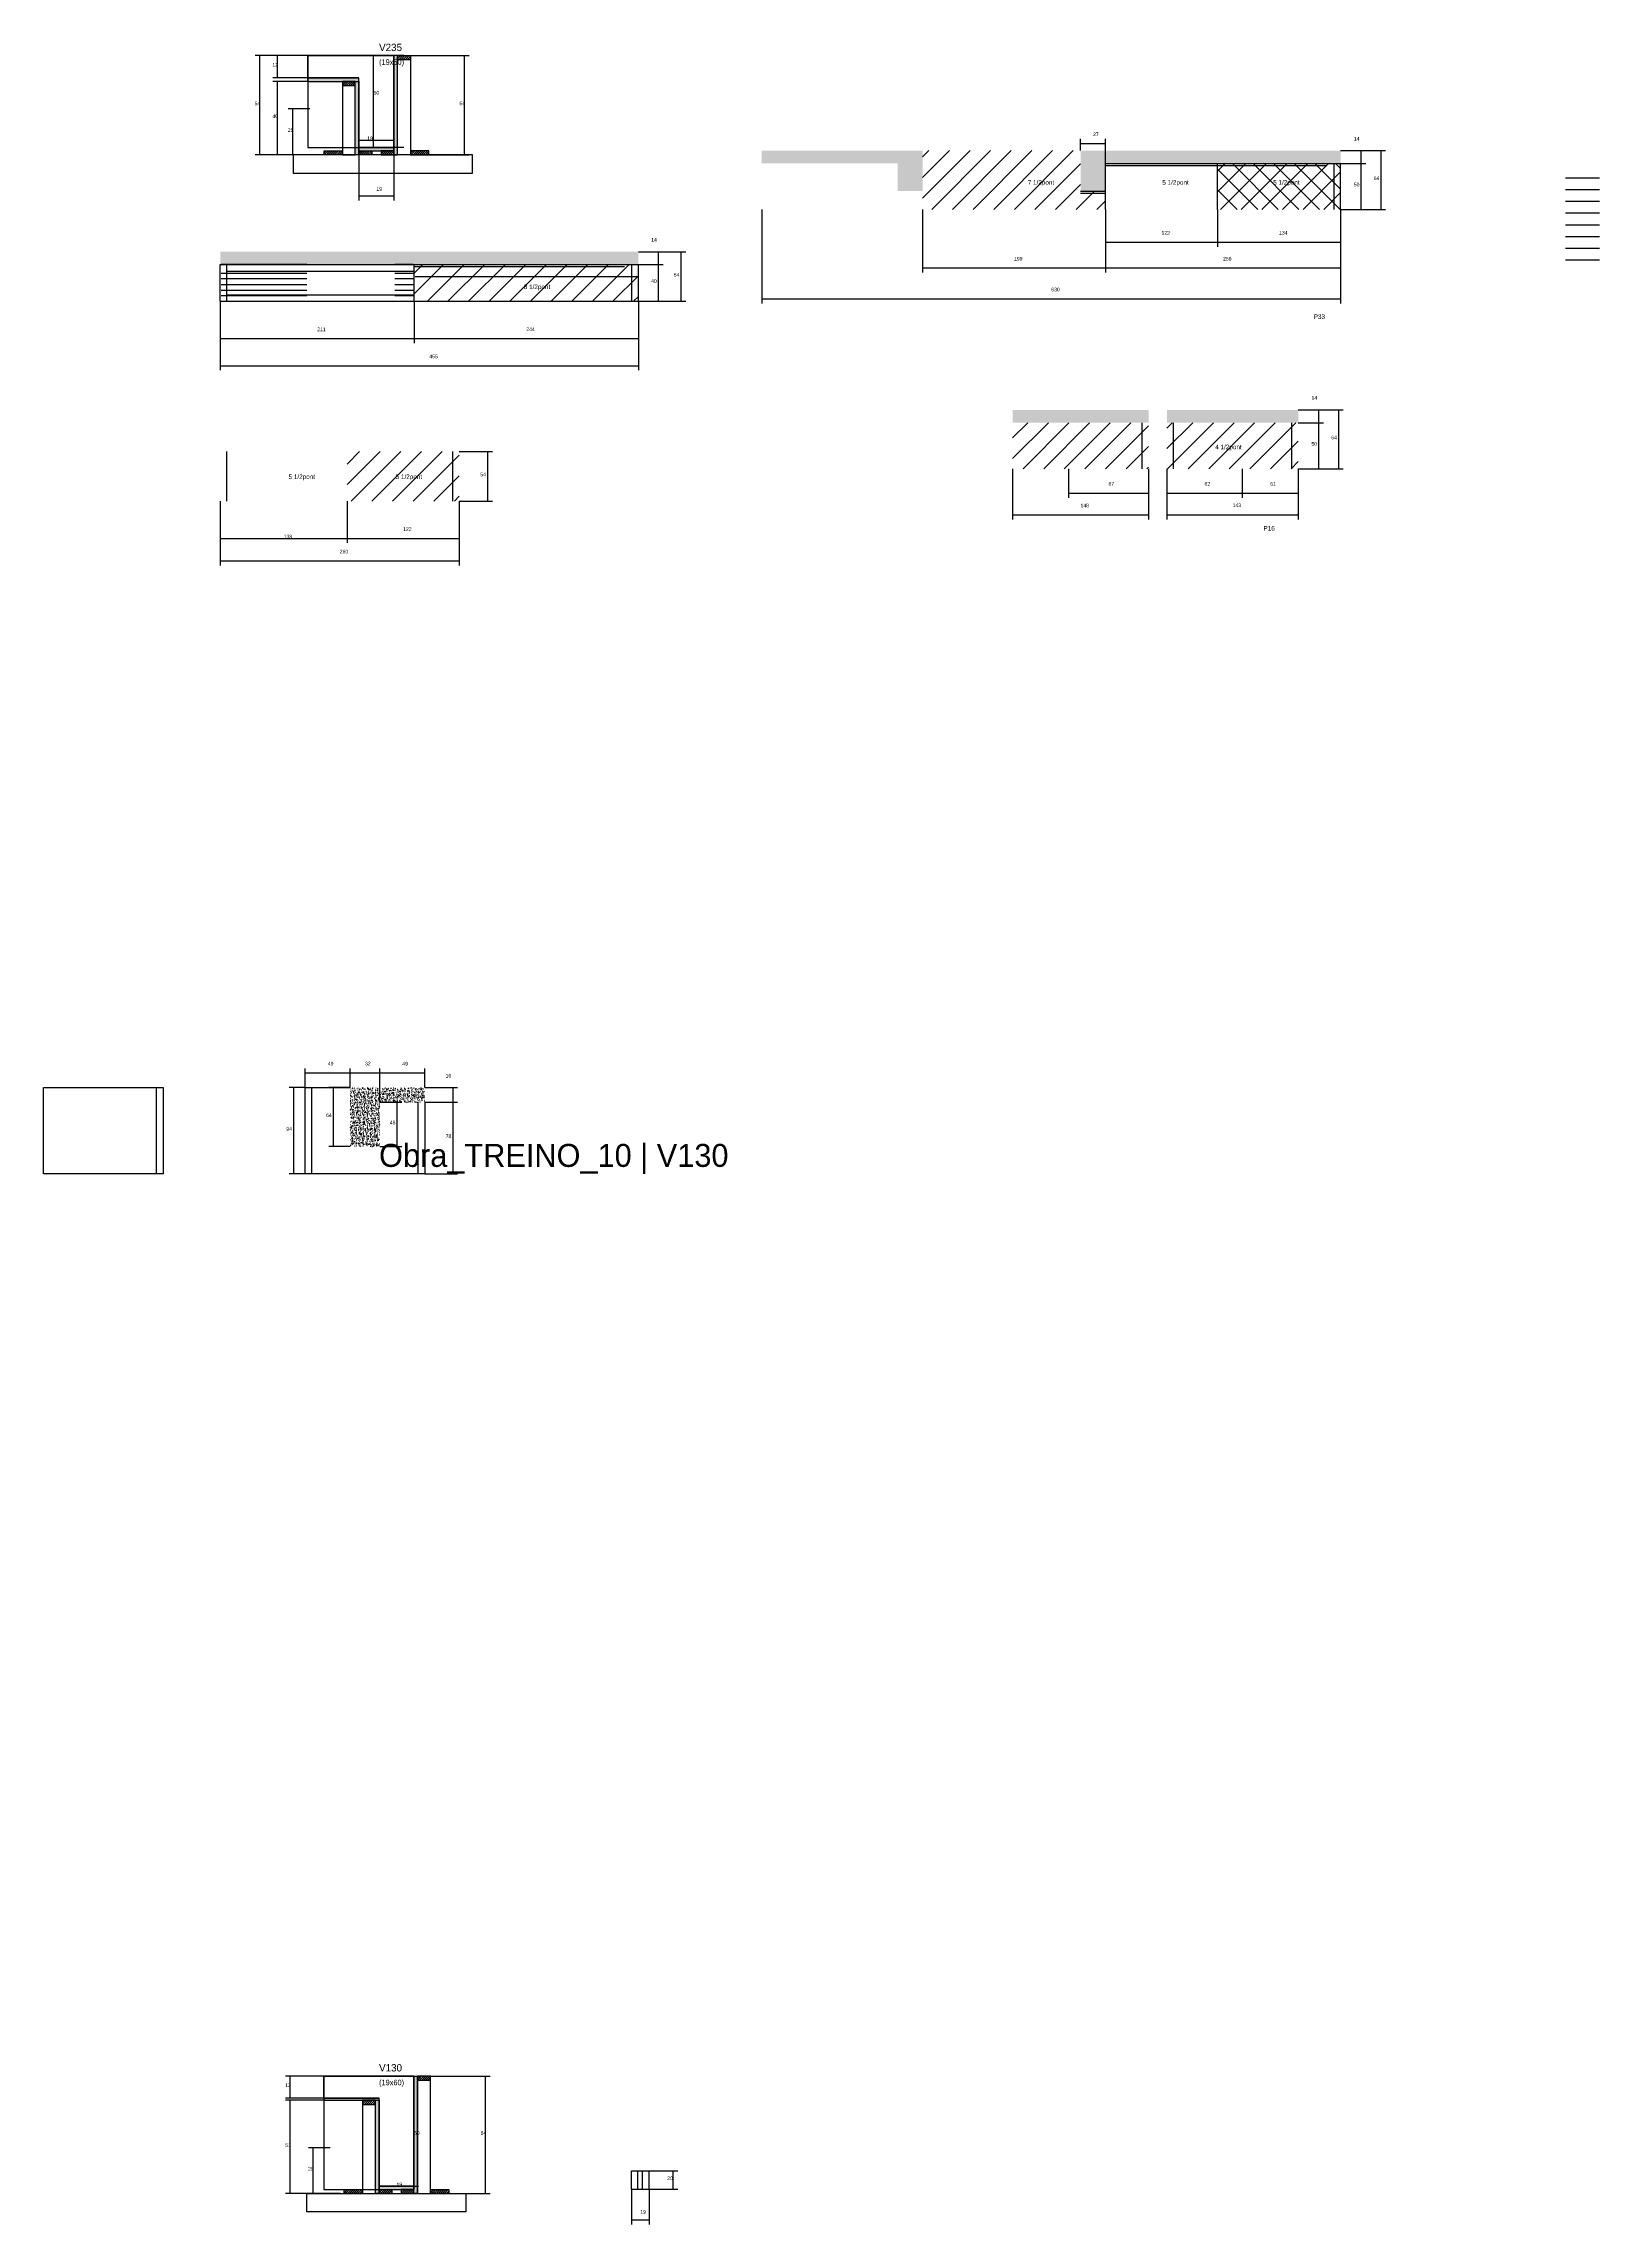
# Model space of a CAD drawing. Header units: metres. Extents: x -2848 to 22762, y -45195 to 1016.
# Drawn here: x 4435 to 6128, y -19962 to -17587 of the extents above; entities that cross this region are included whole.
import ezdxf

# ---------------------------------------------------------------- set-up
doc = ezdxf.new("R2010")
doc.units = ezdxf.units.M
for name, color, linetype in [('CONCRETO', 251, 'Continuous'), ('COTA', 4, 'Continuous'), ('Cota Seção (2x)', 4, 'Continuous'), ('Hachura', 253, 'Continuous'), ('LABEL_ID', 3, 'Continuous'), ('Madeira', 126, 'Continuous'), ('NOMENCLATURA', 7, 'Continuous'), ('Painéis', 200, 'Continuous'), ('REAPROVEITAMENTO', 251, 'Continuous'), ('SARR_2.2x7', 40, 'Continuous'), ('Texto Seção', 7, 'Continuous')]:
    doc.layers.add(name, color=color, linetype=linetype)

msp = doc.modelspace()

# ---------------------------------------------------------------- hatches: boundary and pattern name
at = {"layer": 'COTA'}
h = msp.add_hatch(dxfattribs=at)
h.set_pattern_fill('AR-CONC', scale=0.03)
h.paths.add_polyline_path([(5391.6, -17747.4), (5391.6, -17703.4), (5391.6, -17703.4), (5216.6, -17703.4), (5216.6, -17703.4), (5216.6, -17717.4), (5216.6, -17717.4), (5364.6, -17717.4), (5364.6, -17717.4), (5364.6, -17747.4), (5364.6, -17747.4), (5391.6, -17747.4)])
h = msp.add_hatch(dxfattribs=at)
h.set_pattern_fill('AR-CONC', scale=0.03)
h.paths.add_polyline_path([(5563.6, -17703.4), (5563.6, -17747.4), (5563.6, -17747.4), (5590.6, -17747.4), (5590.6, -17747.4), (5590.6, -17717.4), (5590.6, -17717.4), (5846.6, -17717.4), (5846.6, -17717.4), (5846.6, -17703.4), (5846.6, -17703.4), (5563.6, -17703.4)])
h = msp.add_hatch(dxfattribs=at)
h.set_pattern_fill('AR-CONC', scale=0.03)
h.paths.add_polyline_path([(5082.2, -17827.5), (5082.2, -17813.5), (5082.2, -17813.5), (4627.2, -17813.5), (4627.2, -17813.5), (4627.2, -17827.5), (4627.2, -17827.5), (5082.2, -17827.5)])
h = msp.add_hatch(dxfattribs=at)
h.set_pattern_fill('AR-CONC', scale=0.03)
h.paths.add_polyline_path([(5637.5, -17999.8), (5637.5, -17985.8), (5637.5, -17985.8), (5489.5, -17985.8), (5489.5, -17985.8), (5489.5, -17999.8), (5489.5, -17999.8), (5637.5, -17999.8)])
h = msp.add_hatch(dxfattribs=at)
h.set_pattern_fill('AR-CONC', scale=0.03)
h.paths.add_polyline_path([(5800.5, -17999.8), (5800.5, -17985.8), (5800.5, -17985.8), (5657.5, -17985.8), (5657.5, -17985.8), (5657.5, -17999.8), (5657.5, -17999.8), (5800.5, -17999.8)])
h = msp.add_hatch(dxfattribs=at)
h.set_pattern_fill('AR-CONC', scale=0.03)
h.paths.add_polyline_path([(4800.7, -18739.7), (4849.7, -18739.7), (4849.7, -18723.7), (4768.7, -18723.7), (4768.7, -18787.7), (4800.7, -18787.7)])
at = {"layer": 'Hachura'}
h = msp.add_hatch(color=8, dxfattribs=at)
h.dxf.hatch_style = 1
h.paths.add_polyline_path([(4820.1, -17600), (4816.1, -17600), (4816.1, -17600), (4816.1, -17708), (4816.1, -17708), (4820.1, -17708), (4820.1, -17708), (4820.1, -17600)])
h = msp.add_hatch(dxfattribs=at)
h.set_pattern_fill('ANSI31', scale=0.5)
h.paths.add_polyline_path([(4820.1, -17604.4), (4820.1, -17600), (4820.1, -17600), (4834.1, -17600), (4834.1, -17600), (4834.1, -17604.4), (4834.1, -17604.4), (4820.1, -17604.4)])
h = msp.add_hatch(color=8, dxfattribs=at)
h.dxf.hatch_style = 1
h.paths.add_polyline_path([(4778.1, -17628), (4778.1, -17624), (4778.1, -17624), (4722.5, -17624), (4722.5, -17624), (4722.5, -17628), (4722.5, -17628), (4778.1, -17628)])
h = msp.add_hatch(dxfattribs=at)
h.set_pattern_fill('ANSI31', scale=0.5)
h.paths.add_polyline_path([(4774.1, -17632.4), (4774.1, -17628), (4774.1, -17628), (4760.1, -17628), (4760.1, -17628), (4760.1, -17632.4), (4760.1, -17632.4), (4774.1, -17632.4)])
h = msp.add_hatch(color=8, dxfattribs=at)
h.dxf.hatch_style = 1
h.paths.add_polyline_path([(4774.1, -17628), (4778.1, -17628), (4778.1, -17628), (4778.1, -17708), (4778.1, -17708), (4774.1, -17708), (4774.1, -17708), (4774.1, -17628)])
h = msp.add_hatch(dxfattribs=at)
h.set_pattern_fill('ANSI31', scale=0.5)
h.paths.add_polyline_path([(4740.1, -17708), (4740.1, -17703.6), (4740.1, -17703.6), (4760.1, -17703.6), (4760.1, -17703.6), (4760.1, -17708), (4760.1, -17708), (4740.1, -17708)])
h = msp.add_hatch(color=8, dxfattribs=at)
h.dxf.hatch_style = 1
h.paths.add_polyline_path([(4816.1, -17703.6), (4816.1, -17700), (4816.1, -17700), (4778.1, -17700), (4778.1, -17700), (4778.1, -17703.6), (4778.1, -17703.6), (4816.1, -17703.6)])
h = msp.add_hatch(dxfattribs=at)
h.set_pattern_fill('ANSI31', scale=0.5)
h.paths.add_polyline_path([(4778.1, -17708), (4778.1, -17703.6), (4778.1, -17703.6), (4792.1, -17703.6), (4792.1, -17703.6), (4792.1, -17708), (4792.1, -17708), (4778.1, -17708)])
h = msp.add_hatch(dxfattribs=at)
h.set_pattern_fill('ANSI31', scale=0.5)
h.paths.add_polyline_path([(4816.1, -17708), (4816.1, -17703.6), (4816.1, -17703.6), (4802.1, -17703.6), (4802.1, -17703.6), (4802.1, -17708), (4802.1, -17708), (4816.1, -17708)])
h = msp.add_hatch(dxfattribs=at)
h.set_pattern_fill('ANSI31', scale=0.5)
h.paths.add_polyline_path([(4854.1, -17708), (4854.1, -17703.6), (4854.1, -17703.6), (4834.1, -17703.6), (4834.1, -17703.6), (4834.1, -17708), (4834.1, -17708), (4854.1, -17708)])
h = msp.add_hatch(color=8, dxfattribs=at)
h.dxf.hatch_style = 1
h.paths.add_polyline_path([(4838, -19800), (4842, -19800), (4842, -19800), (4842, -19928), (4842, -19928), (4838, -19928), (4838, -19928), (4838, -19800)])
h = msp.add_hatch(dxfattribs=at)
h.set_pattern_fill('ANSI31', scale=0.5)
h.paths.add_polyline_path([(4856, -19804.4), (4856, -19800), (4856, -19800), (4842, -19800), (4842, -19800), (4842, -19804.4), (4842, -19804.4), (4856, -19804.4)])
h = msp.add_hatch(color=8, dxfattribs=at)
h.dxf.hatch_style = 1
h.paths.add_polyline_path([(4800, -19826.4), (4800, -19824), (4800, -19824), (4740, -19824), (4740, -19824), (4740, -19826.4), (4740, -19826.4), (4800, -19826.4)])
h = msp.add_hatch(dxfattribs=at)
h.set_pattern_fill('ANSI31', scale=0.5)
h.paths.add_polyline_path([(4796, -19830.8), (4796, -19826.4), (4796, -19826.4), (4782, -19826.4), (4782, -19826.4), (4782, -19830.8), (4782, -19830.8), (4796, -19830.8)])
h = msp.add_hatch(color=8, dxfattribs=at)
h.dxf.hatch_style = 1
h.paths.add_polyline_path([(4796, -19826.4), (4800, -19826.4), (4800, -19826.4), (4800, -19928), (4800, -19928), (4796, -19928), (4796, -19928), (4796, -19826.4)])
h = msp.add_hatch(color=8, dxfattribs=at)
h.dxf.hatch_style = 1
h.paths.add_polyline_path([(4838, -19923.6), (4838, -19920), (4838, -19920), (4800, -19920), (4800, -19920), (4800, -19923.6), (4800, -19923.6), (4838, -19923.6)])
h = msp.add_hatch(dxfattribs=at)
h.set_pattern_fill('ANSI31', scale=0.5)
h.paths.add_polyline_path([(4762, -19928), (4762, -19923.6), (4762, -19923.6), (4782, -19923.6), (4782, -19923.6), (4782, -19928), (4782, -19928), (4762, -19928)])
h = msp.add_hatch(dxfattribs=at)
h.set_pattern_fill('ANSI31', scale=0.5)
h.paths.add_polyline_path([(4800, -19928), (4800, -19923.6), (4800, -19923.6), (4814, -19923.6), (4814, -19923.6), (4814, -19928), (4814, -19928), (4800, -19928)])
h = msp.add_hatch(dxfattribs=at)
h.set_pattern_fill('ANSI31', scale=0.5)
h.paths.add_polyline_path([(4838, -19928), (4838, -19923.6), (4838, -19923.6), (4824, -19923.6), (4824, -19923.6), (4824, -19928), (4824, -19928), (4838, -19928)])
h = msp.add_hatch(dxfattribs=at)
h.set_pattern_fill('ANSI31', scale=0.5)
h.paths.add_polyline_path([(4856, -19928), (4856, -19923.6), (4856, -19923.6), (4876, -19923.6), (4876, -19923.6), (4876, -19928), (4876, -19928), (4856, -19928)])
at = {"layer": 'REAPROVEITAMENTO'}
h = msp.add_hatch(dxfattribs=at)
h.set_pattern_fill('ANSI31', scale=5)
h.paths.add_polyline_path([(5563.6, -17747.4), (5563.6, -17703.4), (5563.6, -17703.4), (5391.6, -17703.4), (5391.6, -17703.4), (5391.6, -17767.4), (5391.6, -17767.4), (5590.6, -17767.4), (5590.6, -17767.4), (5590.6, -17747.4), (5590.6, -17747.4), (5563.6, -17747.4)])
h = msp.add_hatch(dxfattribs=at)
h.set_pattern_fill('ANSI37', scale=5)
h.paths.add_polyline_path([(5846.6, -17717.4), (5712.6, -17717.4), (5712.6, -17717.4), (5712.6, -17767.4), (5712.6, -17767.4), (5846.6, -17767.4), (5846.6, -17767.4), (5846.6, -17717.4)])
h = msp.add_hatch(dxfattribs=at)
h.set_pattern_fill('ANSI31', scale=5)
h.paths.add_polyline_path([(4838.2, -17867.5), (5082.2, -17867.5), (5082.2, -17867.5), (5082.2, -17827.5), (5082.2, -17827.5), (4838.2, -17827.5), (4838.2, -17827.5), (4838.2, -17867.5)])
h = msp.add_hatch(dxfattribs=at)
h.set_pattern_fill('ANSI31', scale=5)
h.paths.add_polyline_path([(5489.5, -18049.8), (5637.5, -18049.8), (5637.5, -18049.8), (5637.5, -17999.8), (5637.5, -17999.8), (5489.5, -17999.8), (5489.5, -17999.8), (5489.5, -18049.8)])
h = msp.add_hatch(dxfattribs=at)
h.set_pattern_fill('ANSI31', scale=5)
h.paths.add_polyline_path([(5657.5, -18049.8), (5800.5, -18049.8), (5800.5, -18049.8), (5800.5, -17999.8), (5800.5, -17999.8), (5657.5, -17999.8), (5657.5, -17999.8), (5657.5, -18049.8)])
h = msp.add_hatch(dxfattribs=at)
h.set_pattern_fill('ANSI31', scale=5)
h.paths.add_polyline_path([(4887.2, -18085), (4887.2, -18031), (4887.2, -18031), (4765.2, -18031), (4765.2, -18031), (4765.2, -18085), (4765.2, -18085), (4887.2, -18085)])

# ---------------------------------------------------------------- linework, layer by layer
at = {"layer": 'CONCRETO'}
for points in [[(4722.5, -17624), (4722.5, -17600), (4816.1, -17600), (4816.1, -17628), (4816.1, -17628), (4816.1, -17700), (4778.1, -17700), (4778.1, -17624)], [(4722.5, -17700), (4816.1, -17700), (4816.1, -17600), (4722.5, -17600)], [(4800, -19824), (4740, -19824), (4740, -19800), (4800, -19800), (4800, -19800), (4838, -19800), (4838, -19923.6), (4838, -19923.6), (4838, -19920), (4800, -19920)], [(4740, -19923.6), (4838, -19923.6), (4838, -19800), (4740, -19800)]]:
    msp.add_lwpolyline(points, close=True, dxfattribs=at)
at = {"layer": 'COTA'}
for p, q in [((4722.5, -17600), (4665.1, -17600)), ((4670.1, -17708), (4670.1, -17600)), ((4722.5, -17600), (4684.4, -17600)), ((4689.4, -17624), (4689.4, -17600)), ((4834.1, -17600), (4898, -17600)), ((4893, -17708), (4893, -17600)), ((4722.5, -17624), (4684.4, -17624)), ((4722.5, -17628), (4684.4, -17628)), ((4689.4, -17708), (4689.4, -17628)), ((4724.8, -17658), (4701.2, -17658)), ((4706.2, -17708), (4706.2, -17658)), ((5563.6, -17703.4), (5563.6, -17690.6)), ((5590.6, -17717.4), (5590.6, -17690.6)), ((4744.5, -17708), (4665.1, -17708)), ((4744.5, -17708), (4684.4, -17708)), ((4724.8, -17708), (4701.2, -17708)), ((4778.1, -17708), (4778.1, -17757.7)), ((4816.1, -17708), (4816.1, -17757.7)), ((4849.7, -17708), (4898, -17708)), ((5563.6, -17695.6), (5590.6, -17695.6)), ((5846.6, -17703.4), (5874, -17703.4)), ((5846.6, -17703.4), (5895.6, -17703.4)), ((5869, -17717.4), (5869, -17703.4)), ((5890.6, -17767.4), (5890.6, -17703.4)), ((5846.6, -17717.4), (5874, -17717.4)), ((5846.6, -17717.4), (5874, -17717.4)), ((5869, -17767.4), (5869, -17717.4)), ((4778.1, -17752.7), (4816.1, -17752.7)), ((5216.6, -17767.4), (5216.6, -17869.8)), ((5391.6, -17767.4), (5391.6, -17836.2)), ((5590.6, -17767.4), (5590.6, -17836.2)), ((5590.6, -17767.4), (5590.6, -17836.2)), ((5846.6, -17767.4), (5874, -17767.4)), ((5846.6, -17767.4), (5895.6, -17767.4)), ((5846.6, -17767.4), (5846.6, -17869.8)), ((5846.6, -17767.4), (5846.6, -17836.2)), ((5082.2, -17813.5), (5109.2, -17813.5)), ((5082.2, -17813.5), (5133.9, -17813.5)), ((5082.2, -17827.5), (5109.2, -17827.5)), ((5082.2, -17827.5), (5109.2, -17827.5)), ((5104.2, -17827.5), (5104.2, -17813.5)), ((5104.2, -17867.5), (5104.2, -17827.5)), ((5128.9, -17867.5), (5128.9, -17813.5)), ((5391.6, -17831.2), (5590.6, -17831.2)), ((5590.6, -17831.2), (5846.6, -17831.2)), ((4627.2, -17867.5), (4627.2, -17913)), ((4627.2, -17867.5), (4627.2, -17942.6)), ((4838.2, -17867.5), (4838.2, -17913)), ((4838.2, -17867.5), (4838.2, -17913)), ((5082.2, -17867.5), (5082.2, -17913)), ((5082.2, -17867.5), (5082.2, -17942.6)), ((5082.2, -17867.5), (5109.2, -17867.5)), ((5082.2, -17867.5), (5133.9, -17867.5)), ((5216.6, -17864.8), (5846.6, -17864.8)), ((4627.2, -17908), (4838.2, -17908)), ((4838.2, -17908), (5082.2, -17908)), ((4627.2, -17937.6), (5082.2, -17937.6)), ((5800.5, -17985.8), (5827.9, -17985.8)), ((5800.5, -17985.8), (5849.5, -17985.8)), ((5822.9, -17999.8), (5822.9, -17985.8)), ((5844.5, -18049.8), (5844.5, -17985.8)), ((5800.5, -17999.8), (5827.9, -17999.8)), ((5800.5, -17999.8), (5827.9, -17999.8)), ((5822.9, -18049.8), (5822.9, -17999.8)), ((4887.2, -18031), (4923.3, -18031)), ((4918.3, -18085), (4918.3, -18031)), ((5489.5, -18049.8), (5489.5, -18104.9)), ((5550.5, -18049.8), (5550.5, -18081.3)), ((5637.5, -18049.8), (5637.5, -18081.3)), ((5637.5, -18049.8), (5637.5, -18104.9)), ((5657.5, -18049.8), (5657.5, -18081.3)), ((5657.5, -18049.8), (5657.5, -18104.9)), ((5739.5, -18049.8), (5739.5, -18081.3)), ((5739.5, -18049.8), (5739.5, -18081.3)), ((5800.5, -18049.8), (5800.5, -18081.3)), ((5800.5, -18049.8), (5800.5, -18104.9)), ((5800.5, -18049.8), (5827.9, -18049.8)), ((5800.5, -18049.8), (5849.5, -18049.8)), ((4627.2, -18085), (4627.2, -18130.6)), ((4627.2, -18085), (4627.2, -18155.1)), ((4765.2, -18085), (4765.2, -18130.6)), ((4765.2, -18085), (4765.2, -18130.6)), ((4887.2, -18085), (4887.2, -18130.6)), ((4887.2, -18085), (4887.2, -18155.1)), ((4887.2, -18085), (4923.3, -18085)), ((5550.5, -18076.3), (5637.5, -18076.3)), ((5657.5, -18076.3), (5739.5, -18076.3)), ((5739.5, -18076.3), (5800.5, -18076.3)), ((5489.5, -18099.9), (5637.5, -18099.9)), ((5657.5, -18099.9), (5800.5, -18099.9)), ((4627.2, -18125.6), (4765.2, -18125.6)), ((4765.2, -18125.6), (4887.2, -18125.6)), ((4627.2, -18150.1), (4887.2, -18150.1)), ((4719.7, -18723.7), (4719.7, -18702.7)), ((4719.7, -18707.7), (4768.7, -18707.7)), ((4768.7, -18723.7), (4768.7, -18702.7)), ((4768.7, -18723.7), (4768.7, -18702.7)), ((4768.7, -18707.7), (4800.7, -18707.7)), ((4800.7, -18739.7), (4800.7, -18702.7)), ((4800.7, -18739.7), (4800.7, -18702.7)), ((4800.7, -18707.7), (4849.7, -18707.7)), ((4849.7, -18723.7), (4849.7, -18702.7)), ((4719.7, -18723.7), (4702.1, -18723.7)), ((4707.1, -18817.7), (4707.1, -18723.7)), ((4768.7, -18723.7), (4745.4, -18723.7)), ((4750.4, -18787.7), (4750.4, -18723.7)), ((4849.7, -18723.7), (4885.5, -18723.7)), ((4880.5, -18739.7), (4880.5, -18723.7)), ((4800.7, -18739.7), (4824.8, -18739.7)), ((4819.8, -18787.7), (4819.8, -18739.7)), ((4849.7, -18739.7), (4885.5, -18739.7)), ((4849.7, -18739.7), (4885.5, -18739.7)), ((4880.5, -18817.7), (4880.5, -18739.7)), ((4768.7, -18787.7), (4745.4, -18787.7)), ((4800.7, -18787.7), (4824.8, -18787.7)), ((4719.7, -18817.7), (4702.1, -18817.7)), ((4849.7, -18817.7), (4885.5, -18817.7)), ((4740, -19800), (4698.3, -19800)), ((4703.3, -19824), (4703.3, -19800)), ((4856, -19800), (4921, -19800)), ((4916, -19928), (4916, -19800)), ((4740, -19824), (4698.3, -19824)), ((4740, -19826.4), (4698.3, -19826.4)), ((4703.3, -19928), (4703.3, -19826.4)), ((4746.7, -19878.1), (4723.2, -19878.1)), ((4728.2, -19928), (4728.2, -19878.1)), ((5093.8, -19903.3), (5125.1, -19903.3)), ((5120.1, -19923.3), (5120.1, -19903.3)), ((4757.6, -19928), (4698.3, -19928)), ((4746.7, -19928), (4723.2, -19928)), ((4856, -19928), (4921, -19928)), ((5074.8, -19923.3), (5074.8, -19961.5)), ((5093.8, -19923.3), (5093.8, -19961.5)), ((5093.8, -19923.3), (5125.1, -19923.3)), ((5074.8, -19956.5), (5093.8, -19956.5))]:
    msp.add_line(p, q, dxfattribs=at)
at = {"layer": 'Cota Seção (2x)'}
for p, q in [((4827.1, -17600), (4789.1, -17600)), ((4794.1, -17700), (4794.1, -17600)), ((4778.1, -17708), (4778.1, -17687)), ((4816.1, -17708), (4816.1, -17687)), ((4778.1, -17692), (4816.1, -17692)), ((4827.1, -17700), (4789.1, -17700)), ((5590.6, -17767.4), (5590.6, -17808)), ((5712.6, -17767.4), (5712.6, -17808)), ((5712.6, -17767.4), (5712.6, -17808)), ((5846.6, -17767.4), (5846.6, -17808)), ((5590.6, -17803), (5712.6, -17803)), ((5712.6, -17803), (5846.6, -17803)), ((4800, -19800), (4843, -19800)), ((4838, -19920), (4838, -19800)), ((4800, -19928), (4800, -19915)), ((4800, -19920), (4843, -19920)), ((4800, -19920), (4838, -19920)), ((4838, -19928), (4838, -19915))]:
    msp.add_line(p, q, dxfattribs=at)
at = {"layer": 'Madeira'}
for points in [[(4820.1, -17604.4), (4820.1, -17600), (4834.1, -17600), (4834.1, -17604.4)], [(4820.1, -17600), (4834.1, -17600), (4834.1, -17708), (4820.1, -17708)], [(4774.1, -17632.4), (4774.1, -17628), (4760.1, -17628), (4760.1, -17632.4)], [(4774.1, -17628), (4760.1, -17628), (4760.1, -17708), (4774.1, -17708)], [(4706.6, -17728), (4901.8, -17728), (4901.8, -17708), (4706.6, -17708)], [(4740.1, -17708), (4740.1, -17703.6), (4760.1, -17703.6), (4760.1, -17708)], [(4778.1, -17708), (4778.1, -17703.6), (4792.1, -17703.6), (4792.1, -17708)], [(4816.1, -17708), (4816.1, -17703.6), (4802.1, -17703.6), (4802.1, -17708)], [(4854.1, -17708), (4854.1, -17703.6), (4834.1, -17703.6), (4834.1, -17708)], [(4856, -19804.4), (4856, -19800), (4842, -19800), (4842, -19804.4)], [(4856, -19800), (4842, -19800), (4842, -19928), (4856, -19928)], [(4796, -19830.8), (4796, -19826.4), (4782, -19826.4), (4782, -19830.8)], [(4796, -19826.4), (4782, -19826.4), (4782, -19928), (4796, -19928)], [(4894.4, -19948), (4721.4, -19948), (4721.4, -19928), (4894.4, -19928)], [(4762, -19928), (4762, -19923.6), (4782, -19923.6), (4782, -19928)], [(4800, -19928), (4800, -19923.6), (4814, -19923.6), (4814, -19928)], [(4838, -19928), (4838, -19923.6), (4824, -19923.6), (4824, -19928)], [(4856, -19928), (4856, -19923.6), (4876, -19923.6), (4876, -19928)]]:
    msp.add_lwpolyline(points, close=True, dxfattribs=at)
at = {"layer": 'Painéis'}
for p, q in [((4816.1, -17708), (4816.1, -17600)), ((4722.5, -17624), (4778.1, -17624)), ((4722.5, -17628), (4722.5, -17624)), ((4778.1, -17628), (4778.1, -17624)), ((4778.1, -17708), (4778.1, -17628)), ((4778.1, -17700), (4816.1, -17700)), ((4778.1, -17703.6), (4778.1, -17700)), ((4816.1, -17703.6), (4816.1, -17700)), ((5590.6, -17717.4), (5846.6, -17717.4)), ((5590.6, -17767.4), (5590.6, -17717.4)), ((5712.6, -17767.4), (5712.6, -17717.4)), ((5846.6, -17767.4), (5846.6, -17717.4)), ((5563.6, -17747.4), (5590.6, -17747.4)), ((4627.2, -17827.5), (5082.2, -17827.5)), ((4627.2, -17867.5), (4627.2, -17827.5)), ((4838.2, -17867.5), (4838.2, -17827.5)), ((5082.2, -17867.5), (5082.2, -17827.5)), ((4627.2, -17867.5), (5082.2, -17867.5)), ((4842, -19928), (4842, -19800)), ((4740, -19824), (4800, -19824)), ((4800, -19928), (4800, -19826.4)), ((4800, -19920), (4838, -19920)), ((4800, -19923.6), (4800, -19920)), ((4838, -19923.6), (4838, -19920)), ((5074.8, -19903.3), (5093.8, -19903.3)), ((5074.8, -19923.3), (5074.8, -19903.3)), ((5093.8, -19923.3), (5093.8, -19903.3)), ((5074.8, -19923.3), (5093.8, -19923.3))]:
    msp.add_line(p, q, dxfattribs=at)
for points in [[(4820.1, -17600), (4816.1, -17600), (4816.1, -17708), (4820.1, -17708)], [(4778.1, -17628), (4778.1, -17624), (4722.5, -17624), (4722.5, -17628)], [(4774.1, -17628), (4778.1, -17628), (4778.1, -17708), (4774.1, -17708)], [(4816.1, -17703.6), (4816.1, -17700), (4778.1, -17700), (4778.1, -17703.6)], [(4434.9, -18723.7), (4564.9, -18723.7), (4564.9, -18817.7), (4434.9, -18817.7)], [(4838, -19800), (4842, -19800), (4842, -19928), (4838, -19928)], [(4800, -19826.4), (4800, -19824), (4740, -19824), (4740, -19826.4)], [(4796, -19826.4), (4800, -19826.4), (4800, -19928), (4796, -19928)], [(4838, -19923.6), (4838, -19920), (4800, -19920), (4800, -19923.6)]]:
    msp.add_lwpolyline(points, close=True, dxfattribs=at)
msp.add_lwpolyline([(4849.7, -18739.7), (4849.7, -18817.7), (4719.7, -18817.7), (4719.7, -18723.7), (4768.7, -18723.7)], dxfattribs=at)
at = {"layer": 'SARR_2.2x7'}
for p, q in [((5590.6, -17719.6), (5831.6, -17719.6)), ((5839.6, -17767.4), (5839.6, -17717.4)), ((6091.2, -17733.1), (6128.2, -17733.1)), ((5563.6, -17749.6), (5590.6, -17749.6)), ((6091.2, -17745.9), (6128.2, -17745.9)), ((6091.2, -17758.6), (6128.2, -17758.6)), ((6091.2, -17771.3), (6128.2, -17771.3)), ((6091.2, -17784.1), (6128.2, -17784.1)), ((6091.2, -17796.8), (6128.2, -17796.8)), ((6091.2, -17809.5), (6128.2, -17809.5)), ((4628.2, -17826.9), (4721.2, -17826.9)), ((4634.2, -17867.5), (4634.2, -17827.5)), ((4817.2, -17826.9), (4837.2, -17826.9)), ((4838.2, -17829.7), (5067.2, -17829.7)), ((5075.2, -17867.5), (5075.2, -17827.5)), ((6091.2, -17822.3), (6128.2, -17822.3)), ((4628.2, -17836.7), (4721.2, -17836.7)), ((4628.2, -17842.8), (4721.2, -17842.8)), ((4628.2, -17849), (4721.2, -17849)), ((4628.2, -17855.2), (4721.2, -17855.2)), ((4634.2, -17834.5), (4838.2, -17834.5)), ((4817.2, -17836.7), (4837.2, -17836.7)), ((4817.2, -17842.8), (4837.2, -17842.8)), ((4817.2, -17849), (4837.2, -17849)), ((4817.2, -17855.2), (4837.2, -17855.2)), ((4839.2, -17840.4), (5081.2, -17840.4)), ((4628.2, -17861.3), (4721.2, -17861.3)), ((4634.2, -17860.5), (4838.2, -17860.5)), ((4817.2, -17861.3), (4837.2, -17861.3)), ((5630.5, -18049.8), (5630.5, -17999.8)), ((5664.5, -18049.8), (5664.5, -17999.8)), ((5793.5, -18049.8), (5793.5, -17999.8)), ((4634.2, -18085), (4634.2, -18031)), ((4880.2, -18085), (4880.2, -18031)), ((4557.9, -18817.7), (4557.9, -18723.7)), ((4726.7, -18817.7), (4726.7, -18723.7)), ((4842.7, -18817.7), (4842.7, -18739.7)), ((5081.8, -19923.3), (5081.8, -19903.3)), ((5086.8, -19923.3), (5086.8, -19903.3))]:
    msp.add_line(p, q, dxfattribs=at)

# ---------------------------------------------------------------- texts
at = {"layer": 'COTA'}
for s, p in [('12', (4683.9, -17612)), ('54', (4664.6, -17654)), ('40', (4683.9, -17668)), ('54', (4887.5, -17654)), ('25', (4700.7, -17683)), ('27', (5577.1, -17687.6)), ('14', (5861, -17692.4)), ('50', (5860.9, -17742.4)), ('64', (5882.5, -17735.4)), ('19', (4797.1, -17747.2)), ('14', (5096.2, -17802.4)), ('199', (5491.1, -17823.1)), ('256', (5718.6, -17823.1)), ('40', (5096.1, -17847.5)), ('54', (5120.8, -17840.5)), ('630', (5531.6, -17856.6)), ('211', (4732.7, -17900)), ('244', (4960.2, -17899.9)), ('455', (4854.7, -17929.5)), ('14', (5814.9, -17974.7)), ('50', (5814.8, -18024.8)), ('64', (5836.4, -18017.8)), ('54', (4910.2, -18058)), ('87', (5594, -18068.2)), ('82', (5698.5, -18068.2)), ('61', (5770, -18068.2)), ('148', (5563.5, -18091.8)), ('143', (5729, -18091.6)), ('122', (4826.2, -18117.5)), ('138', (4696.2, -18125.6)), ('260', (4757.2, -18142)), ('49', (4744.2, -18699.6)), ('32', (4784.7, -18699.5)), ('49', (4825.2, -18699.6)), ('16', (4872.4, -18712.7)), ('64', (4742.3, -18755.7)), ('94', (4699, -18770.7)), ('48', (4811.7, -18763.7)), ('78', (4872.5, -18778.7)), ('12', (4697.8, -19812)), ('51', (4697.8, -19877.2)), ('64', (4910.5, -19864)), ('25', (4722.7, -19903)), ('20', (5113.6, -19913.3)), ('19', (5084.3, -19950))]:
    msp.add_text(s, height=4, dxfattribs=at).set_placement(p)
at = {"layer": 'Cota Seção (2x)'}
for s, p in [('50', (4794.1, -17642.3)), ('19', (4787.1, -17692)), ('122', (5651.6, -17794.9)), ('134', (5779.6, -17794.8)), ('60', (4838, -19864)), ('19', (4819, -19920))]:
    msp.add_text(s, height=4, dxfattribs=at).set_placement(p)
at = {"layer": 'LABEL_ID'}
msp.add_text('Obra_TREINO_10 | V130', height=25, dxfattribs=at).set_placement((4800, -18810))
at = {"layer": 'NOMENCLATURA'}
for s, p in [('7 1/2pont', (5506, -17740.5)), ('5 1/2pont', (5652.5, -17740.5)), ('5 1/2pont', (5773.2, -17740.5)), ('8 1/2pont', (4957.5, -17854.2)), ('P33', (5817.3, -17886.7)), ('4 1/2pont', (5710.1, -18028.6)), ('5 1/2pont', (4701.5, -18061)), ('5 1/2pont', (4818.1, -18061)), ('P16', (5762.6, -18117.2))]:
    msp.add_text(s, height=5, dxfattribs=at).set_placement(p)
at = {"layer": 'Texto Seção'}
for s, height, p in [('V235', 8, (4800, -17595)), ('(19x50)', 6, (4800, -17610)), ('V130', 8, (4800, -19795)), ('(19x60)', 6, (4800, -19810))]:
    msp.add_text(s, height=height, dxfattribs=at).set_placement(p)

doc.saveas('drawing.dxf')
